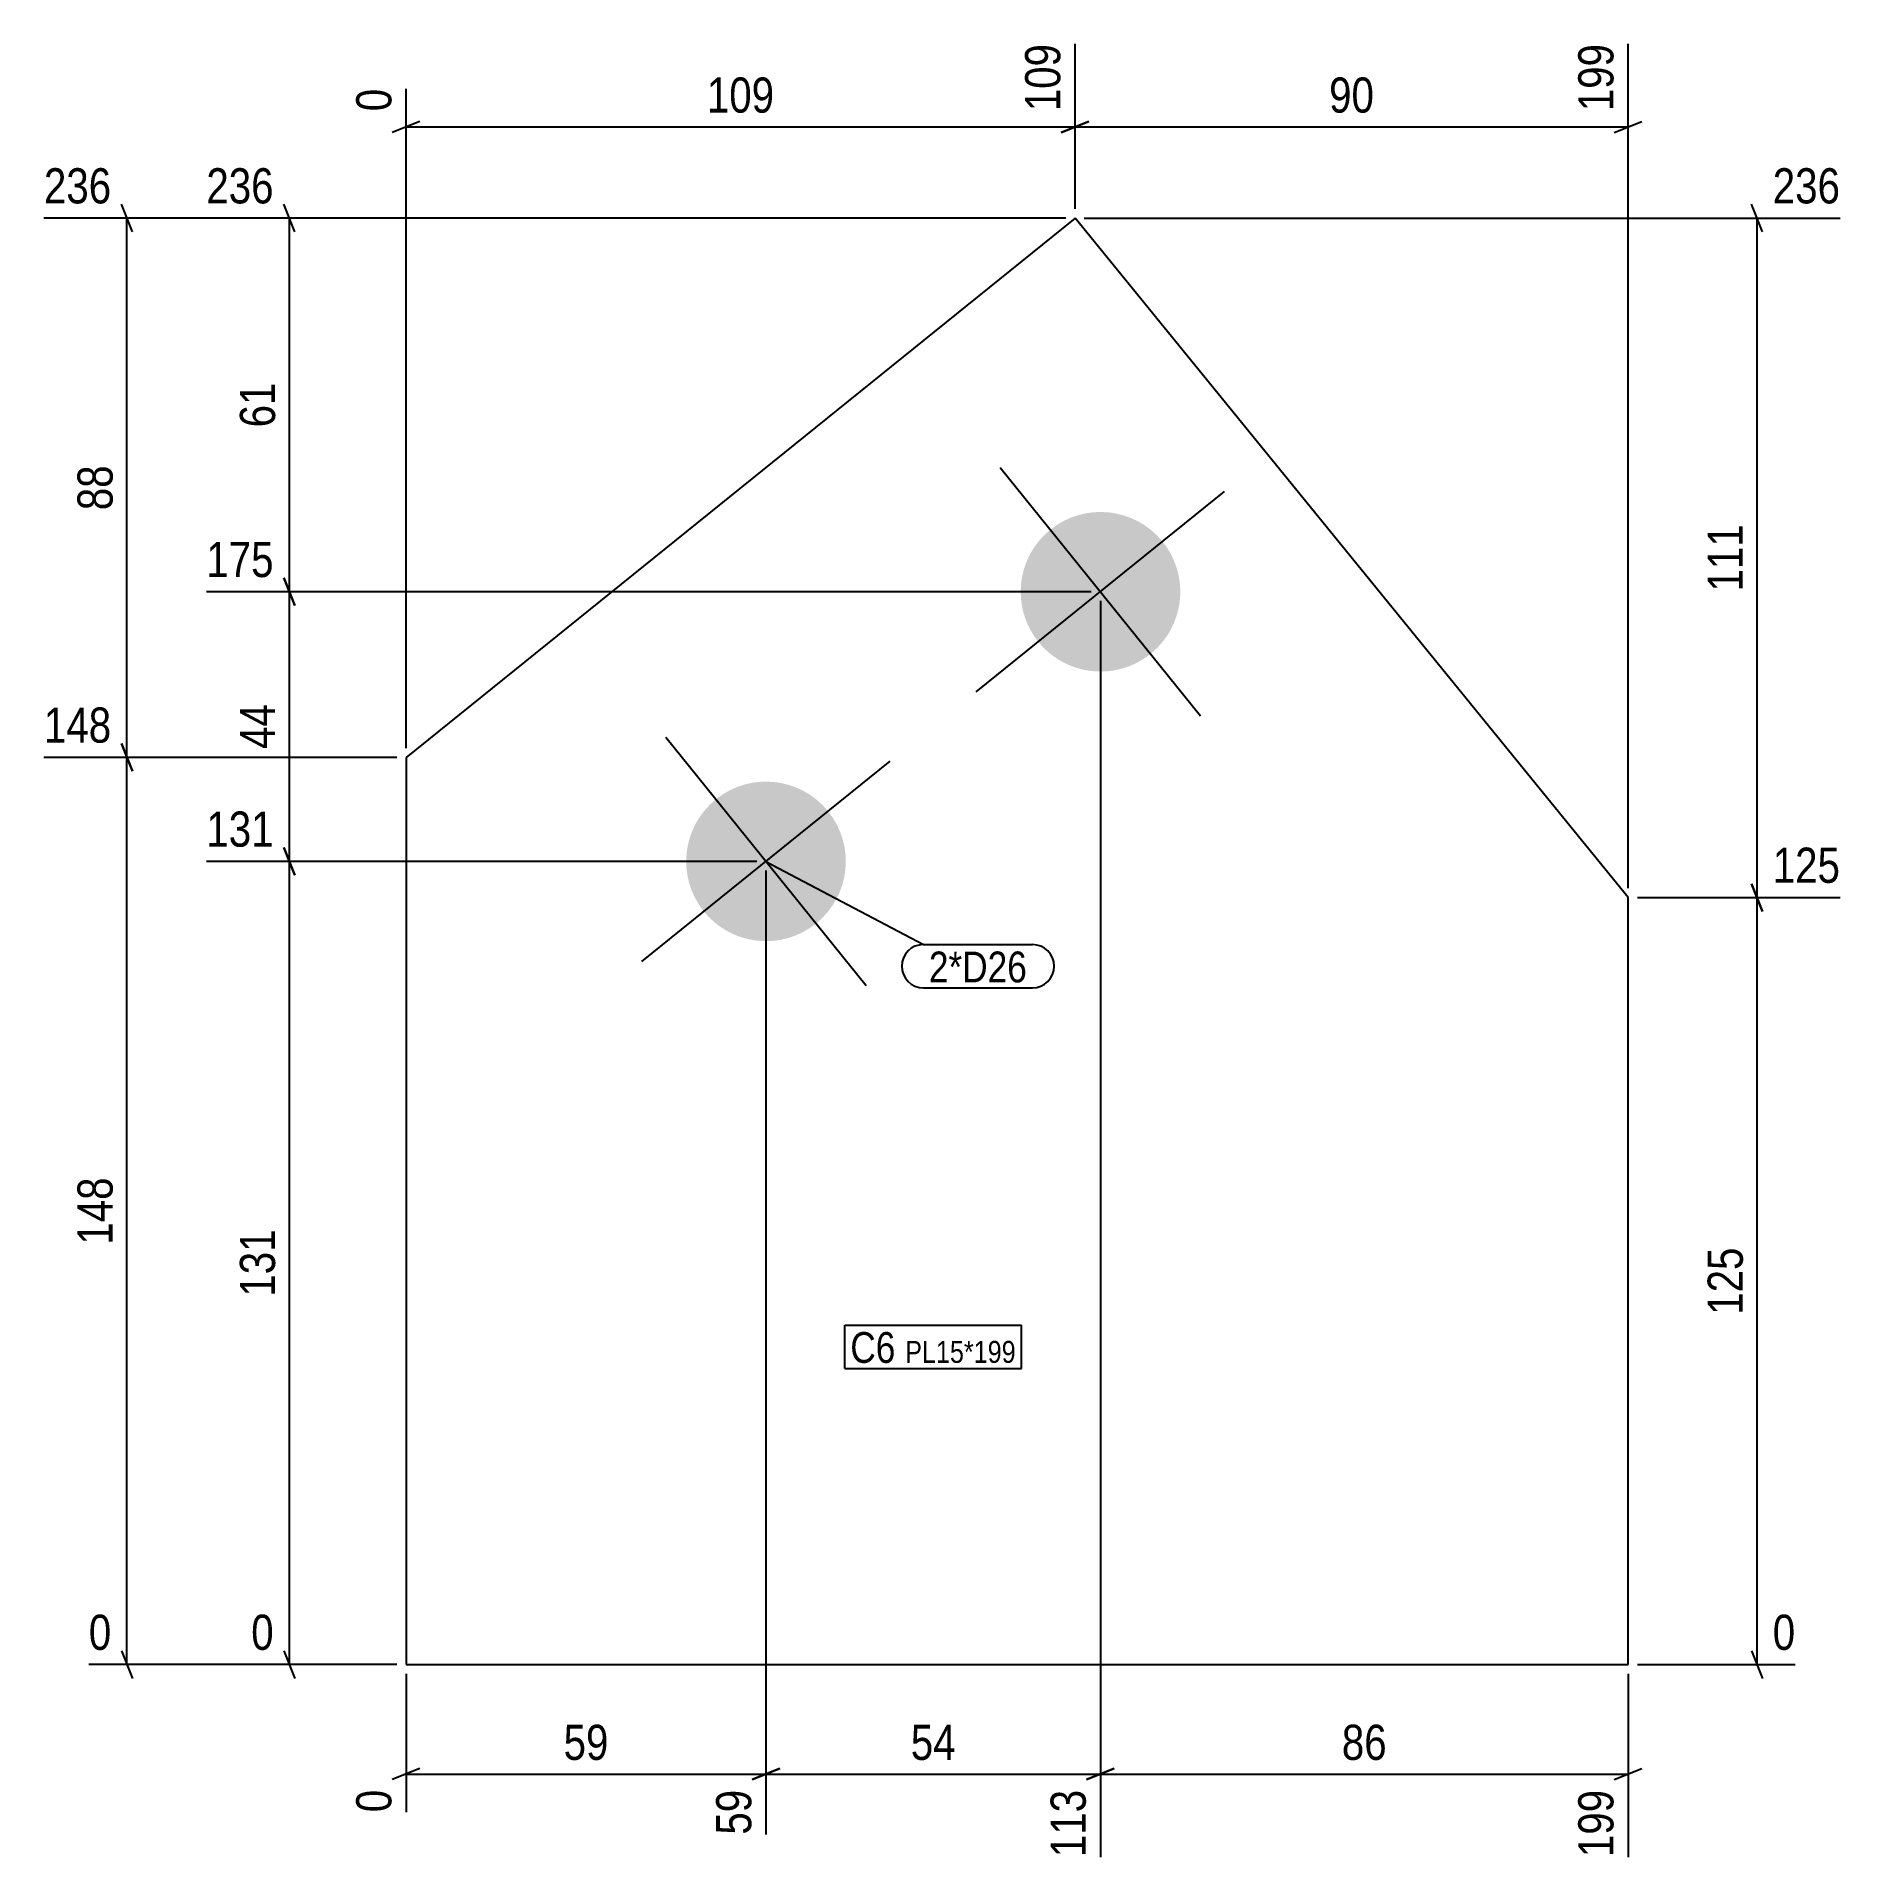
# Model space of a CAD drawing. Header units: millimetres. Extents: x 3 to 298, y 3 to 301.
import ezdxf

# ---------------------------------------------------------------- set-up
doc = ezdxf.new("R2010")
doc.units = ezdxf.units.MM
for name, color, linetype in [('MÅLSÆTNING', 7, 'Continuous'), ('STÅL', 7, 'Continuous'), ('TEKST', 7, 'Continuous')]:
    doc.layers.add(name, color=color, linetype=linetype)
doc.styles.add('Arial Narrow', font='ARIALN.TTF', dxfattribs={"height": 0.2})

msp = doc.modelspace()

# ---------------------------------------------------------------- hatches: boundary and pattern name
at = {"layer": 'STÅL', "linetype": 'Continuous'}
for points in [[(186.74, 218.86, -1), (166.5, 202.54, -1)], [(132.25, 174.92, -1), (112.01, 158.6, -1)]]:
    msp.add_hatch(color=3, dxfattribs=at).paths.add_polyline_path(points)

# ---------------------------------------------------------------- linework, layer by layer
at = {"layer": 'MÅLSÆTNING', "color": 7, "linetype": 'Continuous'}
for p, q in [((172.47, 273.09), (172.47, 299.98)), ((262.58, 162.37), (262.58, 299.98)), ((63.5, 185.21), (63.5, 292.66)), ((65.75, 287.36), (61.25, 285.56)), ((63.5, 286.46), (172.47, 286.46)), ((170.22, 285.56), (174.72, 287.36)), ((260.33, 285.56), (264.83, 287.36)), ((18.92, 269.34), (17.12, 273.84)), ((18.02, 183.71), (18.02, 271.59)), ((170.97, 271.59), (30.96, 271.59)), ((45.38, 269.34), (43.58, 273.84)), ((44.48, 210.7), (44.48, 271.59)), ((173.97, 271.59), (297.11, 271.59)), ((284.49, 269.34), (282.69, 273.84)), ((283.59, 160.87), (283.59, 271.59)), ((43.58, 212.95), (45.38, 208.45)), ((45.38, 208.45), (43.58, 212.95)), ((175.12, 210.7), (30.96, 210.7)), ((175.12, 210.7), (30.96, 210.7)), ((44.48, 166.76), (44.48, 210.7)), ((176.62, 209.2), (176.62, 4.5)), ((176.62, 209.2), (176.62, 4.5)), ((17.12, 185.96), (18.92, 181.46)), ((18.92, 181.46), (17.12, 185.96)), ((18.02, 35.87), (18.02, 183.71)), ((43.58, 169.01), (45.38, 164.51)), ((45.38, 164.51), (43.58, 169.01)), ((120.63, 166.76), (30.96, 166.76)), ((120.63, 166.76), (30.96, 166.76)), ((44.48, 35.87), (44.48, 166.76)), ((122.13, 165.26), (122.13, 8.16)), ((122.13, 165.26), (122.13, 8.16)), ((264.08, 160.87), (297.11, 160.87)), ((264.08, 160.87), (297.11, 160.87)), ((282.69, 163.12), (284.49, 158.62)), ((284.49, 158.62), (282.69, 163.12)), ((283.59, 35.87), (283.59, 160.87)), ((17.12, 38.12), (18.92, 33.62)), ((62, 35.87), (38.27, 35.87)), ((43.58, 38.12), (45.38, 33.62)), ((264.08, 35.87), (289.79, 35.87)), ((282.69, 38.12), (284.49, 33.62)), ((63.5, 34.37), (63.5, 11.81)), ((262.58, 34.37), (262.58, 4.5)), ((65.75, 18.92), (61.25, 17.12)), ((63.5, 18.02), (122.13, 18.02)), ((124.38, 18.92), (119.88, 17.12)), ((119.88, 17.12), (124.38, 18.92)), ((122.13, 18.02), (176.62, 18.02)), ((178.87, 18.92), (174.37, 17.12)), ((174.37, 17.12), (178.87, 18.92)), ((176.62, 18.02), (262.58, 18.02)), ((260.33, 17.12), (264.83, 18.92))]:
    msp.add_line(p, q, dxfattribs=at)
at = {"layer": 'STÅL', "color": 2, "linetype": 'Continuous'}
for p, q in [((172.47, 271.59), (63.5, 183.71)), ((262.58, 160.87), (172.47, 271.59)), ((63.5, 183.71), (63.5, 35.87)), ((262.58, 35.87), (262.58, 160.87)), ((63.5, 35.87), (262.58, 35.87))]:
    msp.add_line(p, q, dxfattribs=at)
at = {"layer": 'STÅL', "color": 3, "linetype": 'Continuous'}
for p, q in [((160.29, 230.94), (192.94, 190.46)), ((156.38, 194.38), (196.85, 227.02)), ((105.81, 187), (138.45, 146.52)), ((101.89, 150.44), (142.37, 183.08))]:
    msp.add_line(p, q, dxfattribs=at)

# ---------------------------------------------------------------- wipeouts: each hides what was drawn before it
at = {"color": 0}
for points in [[(164.65, 147.05), (164.65, 152.3), (148.67, 152.3), (148.67, 147.05)], [(143.22, 85.04), (143.22, 90.29), (135.87, 90.29), (135.87, 85.04)], [(162.85, 85.04), (162.85, 88.79), (144.8, 88.79), (144.8, 85.04)]]:
    msp.add_wipeout(points, dxfattribs=at).dxf.layer = 'TEKST'

# ---------------------------------------------------------------- next in the draw order: wipeouts: each hides what was drawn before it
at = {"color": 0, "linetype": 'Continuous'}
for points in [[(171.27, 301.18), (162.87, 301.18), (162.87, 287.81), (171.27, 287.81)], [(62.3, 293.86), (53.9, 293.86), (53.9, 287.81), (62.3, 287.81)], [(43.13, 272.79), (43.13, 281.19), (29.76, 281.19), (29.76, 272.79)], [(298.31, 272.79), (298.31, 281.19), (284.94, 281.19), (284.94, 272.79)], [(43.13, 211.9), (43.13, 220.3), (29.76, 220.3), (29.76, 211.9)], [(43.13, 167.96), (43.13, 176.36), (29.76, 176.36), (29.76, 167.96)], [(298.31, 162.07), (298.31, 170.47), (284.94, 170.47), (284.94, 162.07)], [(43.13, 37.07), (43.13, 45.47), (37.07, 45.47), (37.07, 37.07)], [(290.99, 37.07), (290.99, 45.47), (284.94, 45.47), (284.94, 37.07)], [(62.3, 16.67), (53.9, 16.67), (53.9, 10.61), (62.3, 10.61)], [(120.93, 16.67), (112.53, 16.67), (112.53, 6.96), (120.93, 6.96)], [(175.42, 16.67), (167.02, 16.67), (167.02, 3.3), (175.42, 3.3)], [(261.38, 16.67), (252.98, 16.67), (252.98, 3.3), (261.38, 3.3)]]:
    msp.add_wipeout(points, dxfattribs=at).dxf.layer = 'MÅLSÆTNING'
at = {"color": 0}
for points, layer in [([(124.67, 287.58), (124.67, 295.98), (111.3, 295.98), (111.3, 287.58)], 'MÅLSÆTNING'), ([(43.35, 246), (34.95, 246), (34.95, 236.29), (43.35, 236.29)], 'MÅLSÆTNING'), ([(16.89, 232.51), (8.49, 232.51), (8.49, 222.79), (16.89, 222.79)], 'MÅLSÆTNING'), ([(282.46, 222.91), (274.06, 222.91), (274.06, 209.55), (282.46, 209.55)], 'MÅLSÆTNING'), ([(43.35, 193.59), (34.95, 193.59), (34.95, 183.87), (43.35, 183.87)], 'MÅLSÆTNING'), ([(16.89, 116.47), (8.49, 116.47), (8.49, 103.1), (16.89, 103.1)], 'MÅLSÆTNING'), ([(43.35, 108), (34.95, 108), (34.95, 94.63), (43.35, 94.63)], 'MÅLSÆTNING'), ([(282.46, 105.05), (274.06, 105.05), (274.06, 91.68), (282.46, 91.68)], 'MÅLSÆTNING'), ([(97.67, 19.14), (97.67, 27.54), (87.96, 27.54), (87.96, 19.14)], 'MÅLSÆTNING'), ([(154.23, 19.14), (154.23, 27.54), (144.52, 27.54), (144.52, 19.14)], 'MÅLSÆTNING'), ([(224.45, 19.14), (224.45, 27.54), (214.74, 27.54), (214.74, 19.14)], 'MÅLSÆTNING'), ([(164.65, 147.05), (164.65, 152.3), (148.67, 152.3), (148.67, 147.05)], 'TEKST'), ([(143.22, 85.04), (143.22, 90.29), (135.87, 90.29), (135.87, 85.04)], 'TEKST'), ([(162.85, 85.04), (162.85, 88.79), (144.8, 88.79), (144.8, 85.04)], 'TEKST')]:
    msp.add_wipeout(points, dxfattribs=at).dxf.layer = layer

# ---------------------------------------------------------------- next in the draw order: linework, layer by layer
at = {"layer": 'MÅLSÆTNING', "color": 7, "linetype": 'Continuous'}
for p, q in [((172.47, 273.09), (172.47, 299.98)), ((174.72, 287.36), (170.22, 285.56)), ((172.47, 286.46), (262.58, 286.46)), ((170.97, 271.59), (4.5, 271.59)), ((62, 183.71), (4.5, 183.71)), ((62, 183.71), (4.5, 183.71)), ((62, 35.87), (11.81, 35.87))]:
    msp.add_line(p, q, dxfattribs=at)
at = {"layer": 'TEKST', "color": 7, "linetype": 'Continuous'}
for p, q in [((122.13, 166.76), (147.77, 153.2)), ((147.77, 153.2), (165.55, 153.2)), ((147.77, 146.15), (165.55, 146.15)), ((134.97, 91.19), (163.75, 91.19)), ((134.97, 84.14), (134.97, 91.19)), ((163.75, 84.14), (163.75, 91.19)), ((134.97, 84.14), (163.75, 84.14))]:
    msp.add_line(p, q, dxfattribs=at)
for centre, start, end in [((147.77, 149.68), 90, 270), ((165.55, 149.68), 270, 90)]:
    msp.add_arc(centre, 3.52, start, end, dxfattribs=at)

# ---------------------------------------------------------------- next in the draw order: texts
at = {"layer": 'MÅLSÆTNING', "color": 3, "linetype": 'Continuous', "style": 'Arial Narrow'}
for s, height, p in [('109', 5.727, (170.07, 289.01)), ('0', 5.73, (61.1, 289.01)), ('0', 5.73, (61.1, 11.81)), ('59', 5.727, (119.73, 8.16)), ('113', 5.727, (174.22, 4.5)), ('199', 5.727, (260.18, 4.5))]:
    msp.add_text(s, height=height, rotation=90.0002, dxfattribs=at).set_placement(p)
at = {"layer": 'MÅLSÆTNING', "color": 3, "style": 'Arial Narrow'}
for s, p in [('109', (112.5, 288.78)), ('59', (89.16, 20.34)), ('54', (145.72, 20.34)), ('86', (215.94, 20.34))]:
    msp.add_text(s, height=5.727, dxfattribs=at).set_placement(p)
at = {"layer": 'MÅLSÆTNING', "color": 3, "linetype": 'Continuous', "style": 'Arial Narrow'}
for s, height, p in [('236', 5.727, (30.96, 273.99)), ('236', 5.727, (286.14, 273.99)), ('175', 5.727, (30.96, 213.1)), ('131', 5.727, (30.96, 169.16)), ('125', 5.727, (286.14, 163.27)), ('0', 5.73, (38.27, 38.27)), ('0', 5.73, (286.14, 38.27))]:
    msp.add_text(s, height=height, dxfattribs=at).set_placement(p)
at = {"layer": 'MÅLSÆTNING', "color": 3, "style": 'Arial Narrow'}
for s, p in [('61', (42.15, 237.49)), ('88', (15.69, 223.99)), ('111', (281.26, 210.75)), ('44', (42.15, 185.07)), ('148', (15.69, 104.3)), ('131', (42.15, 95.83)), ('125', (281.26, 92.88))]:
    msp.add_text(s, height=5.727, rotation=90.0002, dxfattribs=at).set_placement(p)
at = {"layer": 'TEKST', "color": 3, "style": 'Arial Narrow'}
for s, height, p in [('2*D26', 5.011, (148.67, 147.05)), ('C6', 5.011, (135.87, 85.04)), ('PL15*199', 3.579, (144.8, 85.04))]:
    msp.add_text(s, height=height, dxfattribs=at).set_placement(p)

# ---------------------------------------------------------------- next in the draw order: wipeouts: each hides what was drawn before it
at = {"color": 0, "linetype": 'Continuous'}
for points in [[(261.38, 301.18), (252.98, 301.18), (252.98, 287.81), (261.38, 287.81)], [(16.67, 272.79), (16.67, 281.19), (3.3, 281.19), (3.3, 272.79)], [(16.67, 184.91), (16.67, 193.31), (3.3, 193.31), (3.3, 184.91)], [(16.67, 37.07), (16.67, 45.47), (10.61, 45.47), (10.61, 37.07)]]:
    msp.add_wipeout(points, dxfattribs=at).dxf.layer = 'MÅLSÆTNING'
at = {"color": 0}
msp.add_wipeout([(222.38, 287.58), (222.38, 295.98), (212.67, 295.98), (212.67, 287.58)], dxfattribs=at).dxf.layer = 'MÅLSÆTNING'

# ---------------------------------------------------------------- next in the draw order: texts
at = {"layer": 'MÅLSÆTNING', "color": 3, "linetype": 'Continuous', "style": 'Arial Narrow'}
msp.add_text('199', height=5.727, rotation=90.0002, dxfattribs=at).set_placement((260.18, 289.01))
at = {"layer": 'MÅLSÆTNING', "color": 3, "style": 'Arial Narrow'}
msp.add_text('90', height=5.727, dxfattribs=at).set_placement((213.87, 288.78))
at = {"layer": 'MÅLSÆTNING', "color": 3, "linetype": 'Continuous', "style": 'Arial Narrow'}
for s, height, p in [('236', 5.727, (4.5, 273.99)), ('148', 5.727, (4.5, 186.11)), ('0', 5.73, (11.81, 38.27))]:
    msp.add_text(s, height=height, dxfattribs=at).set_placement(p)

doc.saveas('drawing.dxf')
